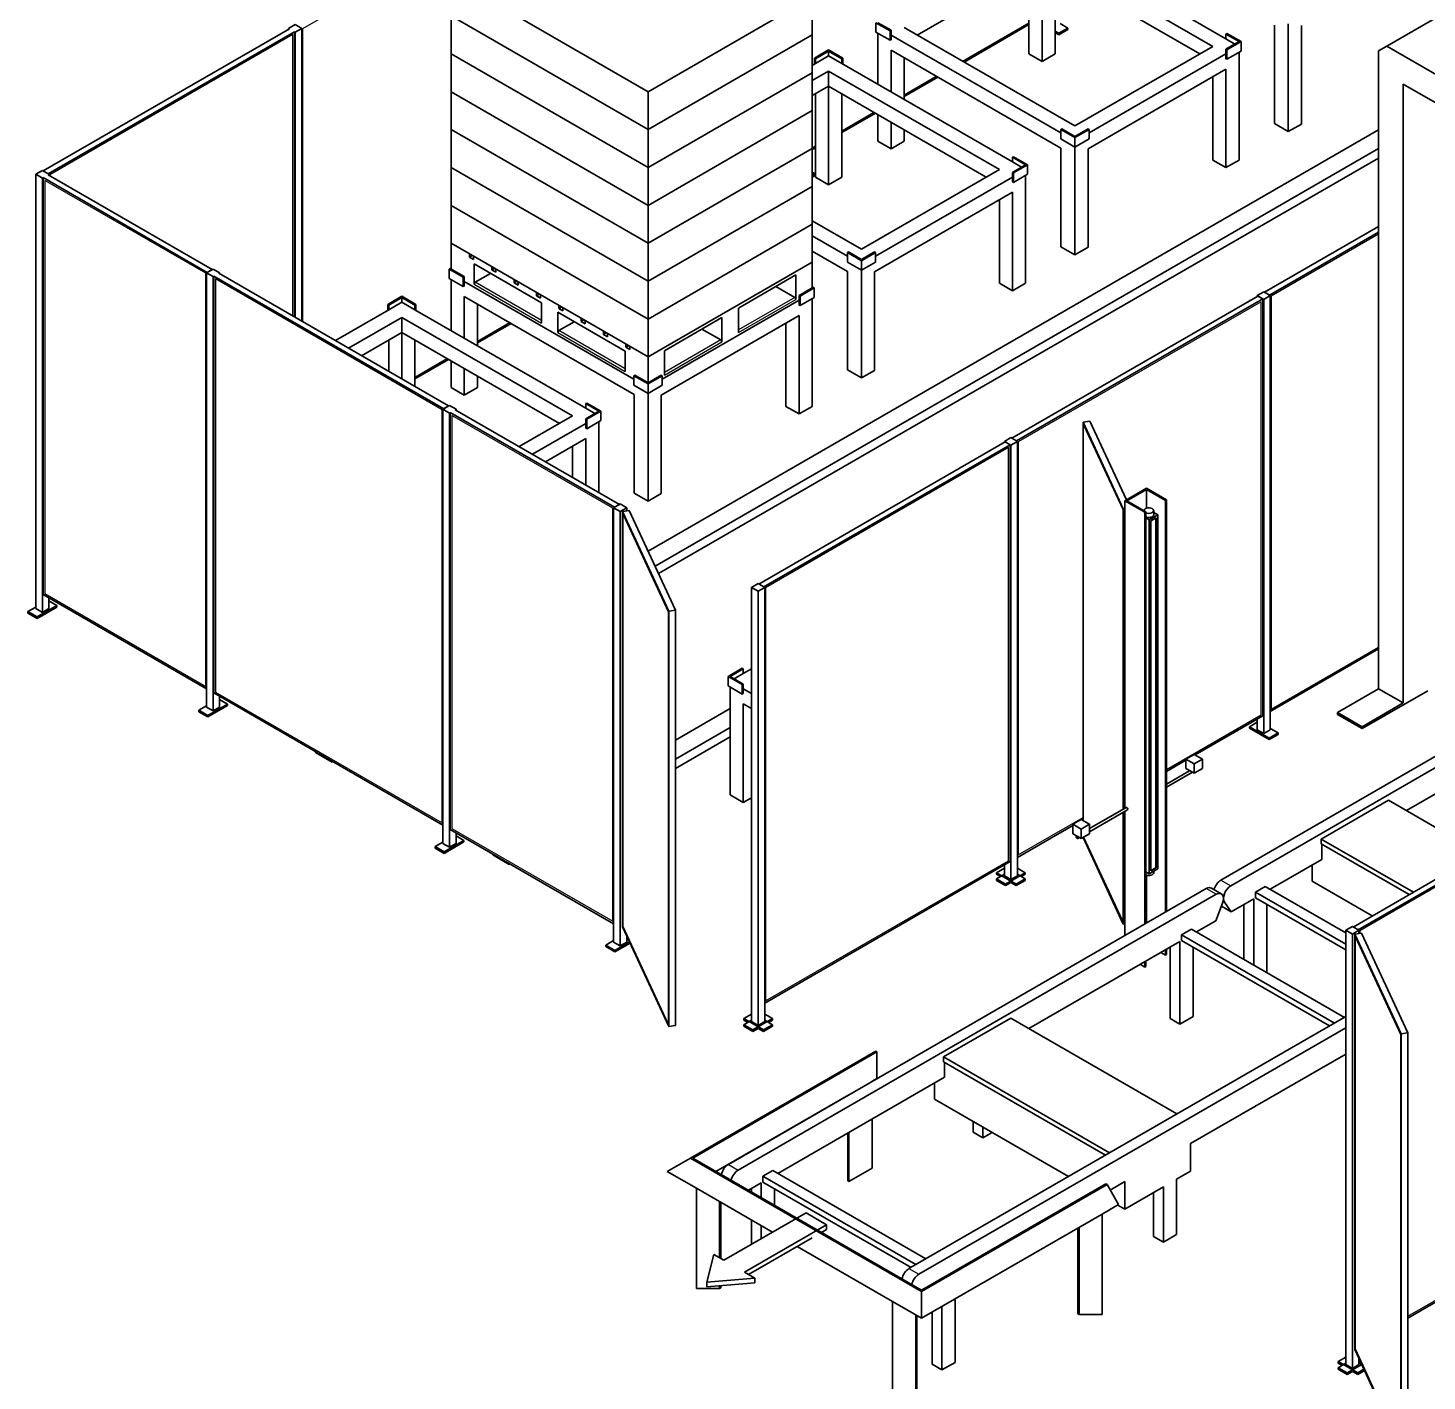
# Model space of a CAD drawing. Header units: millimetres. Extents: x 0 to 67800, y 0 to 42000.
# Drawn here: x 27862 to 33888, y 4656 to 10486 of the extents above; entities that cross this region are included whole.
import ezdxf

# ---------------------------------------------------------------- set-up
doc = ezdxf.new("R2010")
doc.units = ezdxf.units.MM
doc.header["$LTSCALE"] = 100
doc.layers.add('Visible (ISO)', color=7, linetype='Continuous', lineweight=35)
doc.layers.add('Visible Narrow (ISO)', color=7, linetype='Continuous', lineweight=25)

msp = doc.modelspace()

# ---------------------------------------------------------------- linework, layer by layer
at = {"layer": 'Visible (ISO)'}
for p, q in [((33714.74, 10407.48), (35128.95, 11223.97)), ((32286.59, 10864.02), (33021.98, 10439.44)), ((32230.02, 10831.36), (32965.41, 10406.78)), ((32230.02, 10766.04), (31692.62, 10455.77)), ((32173.45, 10374.12), (32173.45, 10733.38)), ((32230.02, 10341.46), (32230.02, 10766.04)), ((32908.85, 10374.12), (32230.02, 10766.04)), ((32286.59, 10374.12), (32286.59, 10733.38)), ((30532.97, 10211.69), (29684.44, 10701.59)), ((31240.08, 10619.94), (30532.97, 10211.69)), ((31240.08, 10456.64), (31240.08, 10619.94)), ((28984.55, 10484.43), (29012.83, 10500.76)), ((29012.83, 10500.76), (29041.12, 10484.43)), ((30532.97, 10048.39), (29684.44, 10538.29)), ((29684.44, 10374.98), (29684.44, 10538.28)), ((30532.97, 10048.38), (29684.44, 10538.28)), ((31575.24, 10473.73), (31514.43, 10508.84)), ((31514.43, 10468.02), (31514.43, 10508.84)), ((31522.92, 10508.84), (31579.48, 10476.18)), ((31636.05, 10488.43), (32371.44, 10063.85)), ((31894.15, 10339.42), (32173.45, 10500.68)), ((32341.54, 10485.86), (32302.65, 10463.41)), ((32307.95, 10505.25), (32341.54, 10485.86)), ((32341.54, 10479.33), (32341.54, 10485.86)), ((33230.65, 10074.02), (33230.65, 10498.6)), ((33290.68, 10039.36), (33290.68, 10503.94)), ((33347.25, 10072.02), (33347.25, 10496.6)), ((27927.42, 9870.02), (28988.08, 10482.39)), ((29009.3, 10470.14), (27948.64, 9857.77)), ((28988.08, 10482.39), (28984.55, 10484.43)), ((28984.55, 10480.35), (28984.55, 10484.43)), ((29012.83, 10468.1), (29009.3, 10470.14)), ((29009.3, 9241.32), (29009.3, 10470.14)), ((29041.12, 10484.43), (29012.83, 10468.1)), ((29012.83, 9239.27), (29012.83, 10468.1)), ((29041.12, 9222.94), (29041.12, 10484.43)), ((31240.08, 10456.64), (30532.97, 10048.39)), ((31240.08, 10456.63), (30532.97, 10048.38)), ((31240.07, 10456.63), (31240.08, 10456.63)), ((31240.08, 10293.33), (31240.08, 10456.63)), ((31514.43, 10468.02), (31575.24, 10432.91)), ((31522.92, 10243.48), (31522.92, 10463.12)), ((31579.48, 10476.18), (31575.24, 10473.73)), ((31575.24, 10432.91), (31575.24, 10473.73)), ((31575.24, 10432.91), (31579.48, 10435.36)), ((31579.48, 10476.18), (31579.48, 10455.77)), ((31579.48, 10455.77), (31579.48, 10435.36)), ((32310.63, 10033.64), (31579.48, 10455.77)), ((32302.65, 10463.41), (32286.59, 10472.68)), ((32286.59, 10466.14), (32302.65, 10456.87)), ((32302.65, 10456.87), (32341.54, 10479.33)), ((32302.65, 10456.87), (32302.65, 10463.41)), ((33021.98, 10459.85), (33026.23, 10462.3)), ((33078.55, 10427.19), (33021.98, 10459.85)), ((33021.98, 10439.44), (33021.98, 10459.85)), ((33021.98, 10439.44), (33060.87, 10416.99)), ((33021.98, 10394.53), (33078.55, 10427.19)), ((33026.23, 10462.3), (33087.04, 10427.19)), ((33087.04, 10427.19), (33026.23, 10392.08)), ((33087.04, 10386.37), (33087.04, 10427.19)), ((30532.97, 9885.08), (29684.44, 10374.98)), ((29684.44, 10374.97), (29684.44, 10374.97)), ((29684.44, 10211.67), (29684.44, 10374.97)), ((30532.97, 9885.07), (29684.44, 10374.97)), ((31249.97, 10356.16), (31310.78, 10391.27)), ((31310.78, 10386.37), (31254.22, 10353.71)), ((31254.22, 10333.3), (31310.78, 10365.96)), ((31310.78, 10391.27), (31371.6, 10356.16)), ((31310.78, 10365.96), (31310.78, 10386.37)), ((31367.35, 10353.71), (31310.78, 10386.37)), ((31310.78, 10365.96), (31367.35, 10333.3)), ((31579.48, 10210.82), (31579.48, 10390.45)), ((31579.48, 10390.45), (32311.41, 9967.87)), ((32173.45, 10374.12), (32230.02, 10341.46)), ((32230.02, 10341.46), (32286.59, 10374.12)), ((32965.41, 10406.78), (32371.44, 10063.85)), ((33021.98, 10374.12), (32432.26, 10033.64)), ((33026.23, 10392.08), (33021.98, 10394.53)), ((33021.98, 10374.12), (33021.98, 10394.53)), ((33021.98, 10353.71), (33021.98, 10374.12)), ((33026.23, 10351.26), (33026.23, 10392.08)), ((33026.23, 10351.26), (33087.04, 10386.37)), ((33078.55, 9916.88), (33078.55, 10381.47)), ((33679.38, 10387.06), (33714.74, 10407.48)), ((33679.38, 7638.74), (33679.38, 10387.06)), ((34718.83, 9827.76), (33714.74, 10407.48)), ((31240.08, 10325.13), (31254.22, 10333.3)), ((31254.22, 10353.71), (31249.97, 10356.16)), ((31249.97, 10330.85), (31249.97, 10356.16)), ((31254.22, 10333.3), (31254.22, 10353.71)), ((31371.6, 10356.16), (31367.35, 10353.71)), ((31367.35, 10353.71), (31367.35, 10333.3)), ((31367.35, 10333.3), (32102.74, 9908.72)), ((31371.6, 10330.85), (31371.6, 10356.16)), ((31636.05, 10178.16), (31636.05, 10357.79)), ((32428.01, 9965.87), (33021.98, 10308.8)), ((33021.98, 10353.71), (33026.23, 10351.26)), ((33021.98, 9884.22), (33021.98, 10308.8)), ((31240.08, 10293.33), (30532.97, 9885.08)), ((31240.08, 10293.32), (30532.97, 9885.07)), ((31240.07, 10293.33), (31240.08, 10293.32)), ((31240.08, 10259.81), (31310.78, 10300.64)), ((31240.08, 10130.02), (31240.08, 10293.32)), ((31310.78, 10235.32), (31310.78, 10300.64)), ((31310.78, 10300.64), (32046.18, 9876.06)), ((31636.05, 10190.41), (31781.01, 10274.1)), ((32965.41, 9916.88), (32965.41, 10276.14)), ((30532.97, 9721.77), (29684.44, 10211.67)), ((29684.44, 10211.66), (29684.44, 10211.67)), ((29684.44, 10048.36), (29684.44, 10211.66)), ((30532.97, 9721.76), (29684.44, 10211.66)), ((30532.97, 10048.39), (30532.97, 10211.69)), ((31310.78, 10235.32), (31240.08, 10194.49)), ((31254.22, 9843.4), (31254.22, 10202.66)), ((31310.78, 9810.74), (31310.78, 10235.32)), ((31989.61, 9843.4), (31310.78, 10235.32)), ((31367.35, 9843.4), (31367.35, 10202.66)), ((33785.45, 7577.5), (33785.45, 10244.18)), ((35942.12, 8999.02), (33785.45, 10244.18)), ((31240.08, 10130.02), (30532.97, 9721.77)), ((31240.08, 10130.01), (30532.97, 9721.76)), ((31240.07, 10130.02), (31240.08, 10130.01)), ((31240.08, 9966.71), (31240.08, 10130.01)), ((31367.35, 10035.28), (31512.31, 10118.97)), ((31522.92, 9998.53), (31522.92, 10112.84)), ((31579.48, 9965.87), (31579.48, 10080.18)), ((33230.65, 10074.02), (33290.68, 10039.36)), ((33290.68, 10039.36), (33347.25, 10072.02)), ((30532.97, 9558.47), (29684.44, 10048.36)), ((29684.44, 10048.36), (29684.44, 10048.36)), ((29684.44, 9885.06), (29684.44, 10048.36)), ((30532.97, 9558.46), (29684.44, 10048.36)), ((30532.97, 9885.08), (30532.97, 10048.38)), ((30533.46, 8231.43), (33679.38, 10047.73)), ((31636.05, 9998.53), (31636.05, 10047.52)), ((32310.63, 10049.16), (32314.88, 10051.61)), ((32371.44, 10014.05), (32310.63, 10049.16)), ((32310.63, 10008.33), (32310.63, 10049.16)), ((32310.63, 10008.33), (32371.44, 9973.22)), ((32314.88, 10051.61), (32371.44, 10018.95)), ((32371.44, 10018.95), (32428.01, 10051.61)), ((32432.26, 10049.16), (32371.44, 10014.05)), ((32371.44, 9973.22), (32371.44, 10014.05)), ((32371.44, 9973.22), (32432.26, 10008.33)), ((32428.01, 10051.61), (32432.26, 10049.16)), ((32432.26, 10049.16), (32432.26, 10008.33)), ((31240.08, 9966.71), (30532.97, 9558.47)), ((31240.08, 9966.71), (30532.97, 9558.46)), ((33679.38, 9966.08), (30563.35, 8167.03)), ((31240.07, 9966.71), (31240.08, 9966.71)), ((31240.08, 9961.79), (31254.22, 9969.96)), ((31240.08, 9803.41), (31240.08, 9966.71)), ((31522.92, 9998.53), (31579.48, 9965.87)), ((31579.48, 9965.87), (31636.05, 9998.53)), ((32311.41, 9543.29), (32311.41, 9967.87)), ((32371.44, 9508.64), (32371.44, 9973.22)), ((32428.01, 9541.3), (32428.01, 9965.87)), ((30532.97, 9395.16), (29684.44, 9885.06)), ((29684.44, 9885.05), (29684.44, 9885.05)), ((29684.44, 9721.75), (29684.44, 9885.05)), ((30532.97, 9395.15), (29684.44, 9885.05)), ((30532.97, 9721.77), (30532.97, 9885.07)), ((33679.38, 9925.25), (30578.29, 8134.84)), ((32102.74, 9929.13), (32106.99, 9931.58)), ((32159.31, 9896.47), (32102.74, 9929.13)), ((32102.74, 9908.72), (32102.74, 9929.13)), ((32102.74, 9908.72), (32141.63, 9886.26)), ((32102.74, 9863.81), (32159.31, 9896.47)), ((32106.99, 9931.58), (32167.8, 9896.47)), ((32167.8, 9896.47), (32106.99, 9861.36)), ((32167.8, 9855.65), (32167.8, 9896.47)), ((32965.41, 9916.88), (33021.98, 9884.22)), ((33021.98, 9884.22), (33078.55, 9916.88)), ((27895.6, 9855.73), (27923.89, 9872.06)), ((27923.89, 9839.4), (27895.6, 9855.73)), ((27895.6, 7984.32), (27895.6, 9855.73)), ((27923.89, 9872.06), (27952.17, 9855.73)), ((27927.42, 9841.44), (27923.89, 9839.4)), ((27923.89, 7967.99), (27923.89, 9839.4)), ((27927.42, 9870.02), (27948.64, 9857.77)), ((28634.53, 9433.19), (27927.42, 9841.44)), ((27927.42, 8045.15), (27927.42, 9841.44)), ((27952.17, 9855.73), (27948.64, 9853.69)), ((27948.64, 9853.69), (28655.74, 9445.44)), ((27952.17, 9851.65), (27952.17, 9855.73)), ((31240.08, 9864.38), (31252.59, 9857.16)), ((31252.59, 9857.16), (31240.08, 9849.93)), ((31240.08, 9843.4), (31252.59, 9850.63)), ((31252.59, 9850.63), (31252.59, 9857.16)), ((31254.22, 9843.4), (31310.78, 9810.74)), ((31310.78, 9810.74), (31367.35, 9843.4)), ((32046.18, 9876.06), (31452.21, 9533.13)), ((32102.74, 9843.4), (31513.02, 9502.92)), ((32106.99, 9861.36), (32102.74, 9863.81)), ((32102.74, 9843.4), (32102.74, 9863.81)), ((32102.74, 9822.99), (32102.74, 9843.4)), ((32102.74, 9822.99), (32106.99, 9820.54)), ((32106.99, 9820.54), (32106.99, 9861.36)), ((32106.99, 9820.54), (32167.8, 9855.65)), ((32159.31, 9386.16), (32159.31, 9850.75)), ((31240.08, 9803.41), (30532.97, 9395.16)), ((31240.08, 9803.4), (30532.97, 9395.15)), ((31240.07, 9803.4), (31240.08, 9803.4)), ((31240.08, 9640.1), (31240.08, 9803.4)), ((31508.77, 9435.15), (32102.74, 9778.08)), ((32102.74, 9353.5), (32102.74, 9778.08)), ((30532.97, 9231.85), (29684.44, 9721.75)), ((29684.44, 9721.74), (29684.44, 9721.74)), ((29684.44, 9558.44), (29684.44, 9721.74)), ((30532.97, 9231.84), (29684.44, 9721.74)), ((30532.97, 9558.47), (30532.97, 9721.76)), ((32046.18, 9386.16), (32046.18, 9745.42)), ((31240.08, 9655.6), (31452.21, 9533.13)), ((31240.08, 9640.1), (30532.97, 9231.85)), ((31240.08, 9640.09), (30532.97, 9231.84)), ((31240.07, 9640.1), (31240.08, 9640.09)), ((31240.08, 9476.79), (31240.08, 9640.09)), ((31391.39, 9502.92), (31240.08, 9590.28)), ((33188.3, 9347.46), (33679.38, 9630.99)), ((33679.38, 9606.49), (33209.51, 9335.21)), ((29684.44, 9558.44), (29684.44, 9447.4)), ((30532.97, 9068.54), (29684.44, 9558.44)), ((30532.97, 9395.16), (30532.97, 9558.46)), ((31240.08, 9524.96), (31392.17, 9437.15)), ((32311.41, 9543.29), (32371.44, 9508.64)), ((32371.44, 9508.64), (32428.01, 9541.3)), ((29763.63, 9498.84), (29763.63, 9512.72)), ((29763.63, 9498.84), (29775.65, 9505.78)), ((29780.61, 9489.04), (29763.63, 9498.84)), ((29780.61, 9502.92), (29780.61, 9489.04)), ((29783.43, 9382.08), (29783.43, 9469.44)), ((29783.43, 9469.44), (30073.35, 9302.06)), ((31240.08, 9476.79), (30532.97, 9068.54)), ((31240.07, 9476.79), (31240.07, 9365.75)), ((31391.39, 9518.43), (31395.64, 9520.88)), ((31452.21, 9483.32), (31391.39, 9518.43)), ((31391.39, 9477.61), (31391.39, 9518.43)), ((31391.39, 9477.61), (31452.21, 9442.5)), ((31395.64, 9520.88), (31452.21, 9488.22)), ((31452.21, 9488.22), (31508.77, 9520.88)), ((31513.02, 9518.43), (31452.21, 9483.32)), ((31452.21, 9442.5), (31452.21, 9483.32)), ((31452.21, 9442.5), (31513.02, 9477.61)), ((31508.77, 9520.88), (31513.02, 9518.43)), ((31513.02, 9518.43), (31513.02, 9477.61)), ((28630.99, 9431.15), (28659.28, 9447.48)), ((28659.28, 9414.82), (28630.99, 9431.15)), ((28630.99, 7559.74), (28630.99, 9431.15)), ((28634.53, 9433.19), (28655.74, 9445.44)), ((28659.28, 9447.48), (28687.56, 9431.15)), ((28662.81, 9416.86), (28659.28, 9414.82)), ((28659.28, 7543.41), (28659.28, 9414.82)), ((29652.76, 8845.31), (28662.81, 9416.86)), ((28662.81, 7620.57), (28662.81, 9416.86)), ((28687.56, 9431.15), (28684.03, 9429.11)), ((28684.03, 9429.11), (29673.98, 8857.56)), ((28687.56, 9427.07), (28687.56, 9431.15)), ((29675.95, 9447.4), (29684.44, 9452.3)), ((29736.76, 9412.29), (29675.95, 9447.4)), ((29675.95, 9406.57), (29675.95, 9447.4)), ((29675.95, 9406.57), (29736.76, 9371.46)), ((29684.44, 9447.4), (29741.01, 9414.74)), ((29684.44, 9182.04), (29684.44, 9401.67)), ((29741.01, 9414.74), (29736.76, 9412.29)), ((29736.76, 9371.46), (29736.76, 9412.29)), ((29741.01, 9414.74), (29741.01, 9394.33)), ((29788.38, 9390.65), (29854.14, 9428.62)), ((29859.8, 9443.32), (29859.8, 9457.2)), ((29859.8, 9443.32), (29871.82, 9450.26)), ((29876.77, 9433.52), (29859.8, 9443.32)), ((29876.77, 9447.4), (29876.77, 9433.52)), ((29955.97, 9387.79), (29955.97, 9401.67)), ((30921.88, 9279.2), (31169.36, 9422.09)), ((31169.36, 9422.09), (31169.36, 9316.76)), ((31392.17, 9012.57), (31392.17, 9437.15)), ((31452.21, 8977.91), (31452.21, 9442.5)), ((31508.77, 9010.57), (31508.77, 9435.15)), ((29736.76, 9371.46), (29741.01, 9373.91)), ((29741.01, 9394.33), (29741.01, 9373.91)), ((30472.16, 8972.2), (29741.01, 9394.33)), ((30472.16, 8972.2), (29741.01, 9394.33)), ((29955.97, 9387.79), (29967.99, 9394.73)), ((29972.94, 9378), (29955.97, 9387.79)), ((29972.94, 9391.88), (29972.94, 9378)), ((30052.13, 9332.27), (30052.13, 9346.15)), ((30532.97, 9231.85), (30532.97, 9395.15)), ((31083.1, 9372.28), (31164.41, 9325.33)), ((31183.51, 9333.09), (31240.07, 9365.75)), ((31248.56, 9365.75), (31187.75, 9330.64)), ((31240.07, 9370.65), (31248.56, 9365.75)), ((31248.56, 9324.92), (31248.56, 9365.75)), ((32046.18, 9386.16), (32102.74, 9353.5)), ((32102.74, 9353.5), (32159.31, 9386.16)), ((33156.48, 9333.17), (33184.76, 9349.5)), ((33184.76, 9349.5), (33213.05, 9333.17)), ((33188.3, 9347.46), (33209.51, 9335.21)), ((29411.5, 9294.71), (29472.31, 9329.82)), ((29415.74, 9292.26), (29411.5, 9294.71)), ((29411.5, 9269.4), (29411.5, 9294.71)), ((29472.31, 9324.92), (29415.74, 9292.26)), ((29415.74, 9271.85), (29472.31, 9304.51)), ((29415.74, 9271.85), (29415.74, 9292.26)), ((29472.31, 9329.82), (29533.12, 9294.71)), ((29472.31, 9304.51), (29472.31, 9324.92)), ((29528.88, 9292.26), (29472.31, 9324.92)), ((29472.31, 9304.51), (29528.88, 9271.85)), ((29533.12, 9294.71), (29528.88, 9292.26)), ((29528.88, 9292.26), (29528.88, 9271.85)), ((29533.12, 9269.4), (29533.12, 9294.71)), ((29741.01, 9149.38), (29741.01, 9329.01)), ((29741.01, 9329.01), (30472.94, 8906.43)), ((29797.58, 9116.72), (29797.58, 9296.35)), ((30052.13, 9332.27), (30064.15, 9339.21)), ((30069.1, 9322.47), (30052.13, 9332.27)), ((30069.1, 9336.35), (30069.1, 9322.47)), ((30073.35, 9302.06), (30073.35, 9214.7)), ((30148.3, 9276.75), (30148.3, 9290.63)), ((30148.3, 9276.75), (30160.32, 9283.69)), ((30165.27, 9280.83), (30165.27, 9266.95)), ((31183.51, 9312.68), (30593.78, 8972.2)), ((31183.51, 9312.68), (30593.78, 8972.2)), ((31187.75, 9330.64), (31183.51, 9333.09)), ((31183.51, 9312.68), (31183.51, 9333.09)), ((31183.51, 9292.26), (31183.51, 9312.68)), ((31183.51, 9292.26), (31187.75, 9289.81)), ((31187.75, 9289.81), (31187.75, 9330.64)), ((31187.75, 9289.81), (31248.56, 9324.92)), ((31240.07, 8855.44), (31240.07, 9320.02)), ((32099.35, 8718.76), (33160.01, 9331.13)), ((33181.23, 9318.88), (32120.57, 8706.51)), ((33156.48, 9329.09), (33156.48, 9333.17)), ((33184.76, 9316.84), (33156.48, 9333.17)), ((33181.23, 9318.88), (33160.01, 9331.13)), ((33181.23, 7522.59), (33181.23, 9318.88)), ((33213.05, 9333.17), (33184.76, 9316.84)), ((33184.76, 7445.43), (33184.76, 9316.84)), ((33213.05, 7461.76), (33213.05, 9333.17)), ((29186.07, 9139.25), (29415.74, 9271.85)), ((29242.64, 9106.59), (29472.31, 9239.19)), ((29472.31, 9173.87), (29472.31, 9239.19)), ((29472.31, 9239.19), (30207.7, 8814.61)), ((29528.88, 9271.85), (30264.27, 8847.27)), ((30144.06, 9173.87), (30144.06, 9261.24)), ((30144.06, 9261.24), (30433.97, 9093.85)), ((30165.27, 9266.95), (30148.3, 9276.75)), ((30149.01, 9182.44), (30214.77, 9220.41)), ((30244.47, 9221.23), (30244.47, 9235.11)), ((30244.47, 9221.23), (30256.49, 9228.17)), ((30261.44, 9211.43), (30244.47, 9221.23)), ((30261.44, 9225.31), (30261.44, 9211.43)), ((30532.97, 9068.54), (30532.97, 9231.84)), ((30589.54, 8904.43), (31183.51, 9247.36)), ((30603.68, 9095.49), (30851.17, 9238.37)), ((30851.17, 9238.37), (30851.17, 9133.05)), ((30921.88, 9173.87), (30921.88, 9279.2)), ((31183.51, 8822.78), (31183.51, 9247.36)), ((29472.31, 9173.87), (29299.21, 9073.93)), ((29472.31, 8974), (29472.31, 9173.87)), ((30151.13, 8781.95), (29472.31, 9173.87)), ((29797.58, 9128.96), (29942.53, 9212.66)), ((30340.63, 9165.71), (30340.63, 9179.59)), ((30340.63, 9165.71), (30352.65, 9172.65)), ((30357.6, 9155.91), (30340.63, 9165.71)), ((30357.6, 9169.79), (30357.6, 9155.91)), ((30764.9, 9188.57), (30846.22, 9141.62)), ((31126.94, 8855.44), (31126.94, 9214.7)), ((29415.74, 9006.66), (29415.74, 9141.21)), ((29528.88, 8941.34), (29528.88, 9141.21)), ((30436.8, 9110.18), (30436.8, 9124.06)), ((30436.8, 9110.18), (30448.82, 9117.12)), ((30453.77, 9100.39), (30436.8, 9110.18)), ((30453.77, 9114.27), (30453.77, 9100.39)), ((29528.88, 8973.83), (29673.83, 9057.52)), ((29684.44, 8937.09), (29684.44, 9051.4)), ((30433.97, 9093.85), (30433.97, 9006.49)), ((30532.97, 8957.5), (30532.97, 9068.54)), ((30603.68, 8990.16), (30603.68, 9095.49)), ((29741.01, 8904.43), (29741.01, 9018.74)), ((29797.58, 8937.09), (29797.58, 8986.08)), ((30472.16, 8987.71), (30476.4, 8990.16)), ((30532.97, 8952.6), (30472.16, 8987.71)), ((30472.16, 8946.89), (30472.16, 8987.71)), ((30476.4, 8990.16), (30532.97, 8957.5)), ((30532.97, 8957.5), (30589.54, 8990.16)), ((30593.78, 8987.71), (30532.97, 8952.6)), ((30589.54, 8990.16), (30593.78, 8987.71)), ((30593.78, 8987.71), (30593.78, 8946.89)), ((31392.17, 9012.57), (31452.21, 8977.91)), ((31452.21, 8977.91), (31508.77, 9010.57)), ((29684.44, 8937.09), (29741.01, 8904.43)), ((29741.01, 8904.43), (29797.58, 8937.09)), ((30472.16, 8946.89), (30532.97, 8911.78)), ((30532.97, 8911.78), (30532.97, 8952.6)), ((30532.97, 8911.78), (30593.78, 8946.89)), ((29649.23, 8843.27), (29677.51, 8859.6)), ((29677.51, 8859.6), (29705.8, 8843.27)), ((30264.27, 8867.69), (30268.51, 8870.13)), ((30320.83, 8835.03), (30264.27, 8867.69)), ((30264.27, 8847.27), (30264.27, 8867.69)), ((30268.51, 8870.13), (30329.32, 8835.03)), ((30472.94, 8481.85), (30472.94, 8906.43)), ((30532.97, 8447.19), (30532.97, 8911.78)), ((30589.54, 8479.85), (30589.54, 8904.43)), ((29677.51, 8826.94), (29649.23, 8843.27)), ((29649.23, 6971.86), (29649.23, 8843.27)), ((29652.76, 8845.31), (29673.98, 8857.56)), ((29681.05, 8828.98), (29677.51, 8826.94)), ((29677.51, 6955.53), (29677.51, 8826.94)), ((30388.15, 8420.74), (29681.05, 8828.98)), ((29681.05, 7032.69), (29681.05, 8828.98)), ((29705.8, 8843.27), (29702.26, 8841.23)), ((29702.26, 8841.23), (30409.37, 8432.98)), ((29705.8, 8839.19), (29705.8, 8843.27)), ((30207.7, 8814.61), (29978.03, 8682.02)), ((30264.27, 8847.27), (30303.16, 8824.82)), ((30264.27, 8802.37), (30320.83, 8835.03)), ((30268.51, 8799.92), (30264.27, 8802.37)), ((30264.27, 8781.95), (30264.27, 8802.37)), ((30329.32, 8835.03), (30268.51, 8799.92)), ((30268.51, 8759.09), (30268.51, 8799.92)), ((30329.32, 8794.2), (30329.32, 8835.03)), ((31126.94, 8855.44), (31183.51, 8822.78)), ((31183.51, 8822.78), (31240.07, 8855.44)), ((30264.27, 8781.95), (30034.6, 8649.36)), ((30264.27, 8761.54), (30264.27, 8781.95)), ((30264.27, 8761.54), (30268.51, 8759.09)), ((30268.51, 8759.09), (30329.32, 8794.2)), ((30320.83, 8484.1), (30320.83, 8789.3)), ((32435.41, 8792.54), (32406.43, 8788.06)), ((32406.43, 8788.06), (32579.84, 8414.41)), ((32406.43, 7070.63), (32406.43, 8788.06)), ((32593.13, 8452.7), (32435.41, 8792.54)), ((30091.17, 8616.7), (30264.27, 8716.63)), ((30207.7, 8549.42), (30207.7, 8683.97)), ((30264.27, 8516.76), (30264.27, 8716.63)), ((31010.41, 8090.06), (32071.07, 8702.43)), ((32092.28, 8690.18), (31031.62, 8077.81)), ((32067.53, 8704.47), (32095.82, 8720.8)), ((32067.53, 8704.47), (32095.82, 8720.8)), ((32095.82, 8688.14), (32067.53, 8704.47)), ((32067.53, 8700.39), (32067.53, 8704.47)), ((32095.82, 8688.14), (32067.53, 8704.47)), ((32067.53, 8700.39), (32067.53, 8704.47)), ((32092.28, 8690.18), (32071.07, 8702.43)), ((32092.28, 6893.89), (32092.28, 8690.18)), ((32095.82, 8720.8), (32099.35, 8718.76)), ((32095.82, 8720.8), (32124.1, 8704.47)), ((32124.1, 8704.47), (32095.82, 8688.14)), ((32124.1, 8704.47), (32095.82, 8688.14)), ((32095.82, 6816.73), (32095.82, 8688.14)), ((32095.82, 6816.73), (32095.82, 8688.14)), ((32120.57, 8706.51), (32124.1, 8704.47)), ((32124.1, 6833.06), (32124.1, 8704.47)), ((32124.1, 6833.06), (32124.1, 8704.47)), ((32586.55, 8448.91), (32679.89, 8502.79)), ((32679.89, 8497.9), (32595.03, 8448.91)), ((32679.89, 8502.79), (32766.15, 8452.99)), ((32761.91, 8450.54), (32679.89, 8497.9)), ((32679.89, 8416.98), (32679.89, 8497.9)), ((30472.94, 8481.85), (30532.97, 8447.19)), ((30532.97, 8447.19), (30589.54, 8479.85)), ((32586.55, 7124.62), (32586.55, 8448.91)), ((32672.82, 8399.1), (32586.55, 8448.91)), ((32595.03, 8448.91), (32677.06, 8401.55)), ((32766.15, 8452.99), (32761.91, 8450.54)), ((32761.91, 6676.29), (32761.91, 8450.54)), ((32766.15, 6678.74), (32766.15, 8452.99)), ((30384.62, 8418.7), (30412.9, 8435.03)), ((30412.9, 8402.37), (30384.62, 8418.7)), ((30384.62, 6547.29), (30384.62, 8418.7)), ((30388.15, 8420.74), (30409.37, 8432.98)), ((30412.9, 8435.03), (30441.19, 8418.7)), ((30441.19, 8418.7), (30412.9, 8402.37)), ((30412.9, 6530.96), (30412.9, 8402.37)), ((30452.14, 8406.65), (30423.16, 8402.17)), ((30423.16, 6612.4), (30423.16, 8402.17)), ((30423.16, 8402.17), (30622.45, 7972.75)), ((30441.19, 8404.95), (30441.19, 8418.7)), ((30651.43, 7977.24), (30452.14, 8406.65)), ((32579.84, 8414.41), (32586.55, 8415.45)), ((32579.84, 7120.74), (32579.84, 8414.41)), ((32677.06, 8401.55), (32672.82, 8399.1)), ((32672.82, 6624.85), (32672.82, 8399.1)), ((32677.06, 6627.3), (32677.06, 8401.55)), ((32727.97, 8387.83), (32691.2, 8366.6)), ((32710.79, 8406.28), (32710.79, 8388.65)), ((32710.79, 8397.75), (32727.97, 8387.83)), ((32727.97, 8387.83), (32727.97, 6862.78)), ((32691.2, 8366.6), (32677.06, 8374.77)), ((32691.2, 8366.6), (32691.2, 6841.55)), ((32698.27, 8362.52), (32720.9, 8375.58)), ((32698.27, 6853.8), (32698.27, 8362.52)), ((32719.48, 8374.77), (32719.48, 6867.68)), ((32720.9, 8375.58), (32720.9, 6866.86)), ((30978.59, 8075.77), (31006.87, 8092.1)), ((30978.59, 8075.77), (31006.87, 8092.1)), ((31006.87, 8059.44), (30978.59, 8075.77)), ((30978.59, 6204.36), (30978.59, 8075.77)), ((30978.59, 6204.36), (30978.59, 8075.77)), ((31006.87, 8059.44), (30978.59, 8075.77)), ((31006.87, 8092.1), (31010.41, 8090.06)), ((31006.87, 8092.1), (31035.16, 8075.77)), ((31035.16, 8075.77), (31006.87, 8059.44)), ((31035.16, 8075.77), (31006.87, 8059.44)), ((31031.62, 8077.81), (31035.16, 8075.77)), ((31035.16, 6204.36), (31035.16, 8075.77)), ((31035.16, 6204.36), (31035.16, 8075.77)), ((27927.42, 8045.15), (28630.99, 7638.94)), ((27952.17, 7984.32), (27952.17, 8030.86)), ((27952.17, 8016.98), (27985.76, 7997.59)), ((31006.87, 6188.03), (31006.87, 8059.44)), ((31006.87, 6188.03), (31006.87, 8059.44)), ((27862.01, 7971.05), (27895.6, 7990.44)), ((27900.91, 7948.6), (27862.01, 7971.05)), ((27862.01, 7964.52), (27862.01, 7971.05)), ((27862.01, 7964.52), (27900.91, 7942.07)), ((27895.6, 7984.32), (27923.89, 7967.99)), ((27985.76, 7997.59), (27900.91, 7948.6)), ((27900.91, 7942.07), (27985.76, 7991.06)), ((27923.89, 7967.99), (27952.17, 7984.32)), ((27985.76, 7991.06), (27985.76, 7997.59)), ((30622.45, 7972.75), (30651.43, 7977.24)), ((30622.45, 6182.99), (30622.45, 7972.75)), ((30651.43, 6187.48), (30651.43, 7977.24)), ((27900.91, 7942.07), (27900.91, 7948.6)), ((33213.05, 7540.96), (33679.38, 7810.2)), ((30878.04, 7691.93), (30938.85, 7727.04)), ((30943.09, 7724.59), (30886.52, 7691.93)), ((30938.85, 7727.04), (30943.09, 7724.59)), ((30943.09, 7704.18), (30978.59, 7724.67)), ((30943.09, 7704.18), (30943.09, 7724.59)), ((30938.85, 7656.82), (30878.04, 7691.93)), ((30878.04, 7651.11), (30878.04, 7691.93)), ((30886.52, 7691.93), (30943.09, 7659.27)), ((30904.2, 7681.72), (30943.09, 7704.18)), ((30943.09, 7659.27), (30938.85, 7656.82)), ((30938.85, 7616), (30938.85, 7656.82)), ((30943.09, 7659.27), (30943.09, 7638.86)), ((28662.81, 7620.57), (29649.23, 7051.06)), ((28687.56, 7559.74), (28687.56, 7606.28)), ((30878.04, 7651.11), (30938.85, 7616)), ((30886.52, 7181.62), (30886.52, 7646.21)), ((30938.85, 7616), (30943.09, 7618.45)), ((30943.09, 7638.86), (30943.09, 7618.45)), ((30978.59, 7618.36), (30943.09, 7638.86)), ((33679.38, 7638.74), (33502.61, 7536.67)), ((33891.51, 7630.57), (33608.67, 7467.27)), ((33679.38, 7638.74), (33785.45, 7577.5)), ((28597.41, 7546.47), (28630.99, 7565.86)), ((28636.3, 7524.02), (28597.41, 7546.47)), ((28597.41, 7539.94), (28597.41, 7546.47)), ((28597.41, 7539.94), (28636.3, 7517.49)), ((28630.99, 7559.74), (28659.28, 7543.41)), ((28721.15, 7573.01), (28636.3, 7524.02)), ((28636.3, 7517.49), (28721.15, 7566.48)), ((28659.28, 7543.41), (28687.56, 7559.74)), ((28687.56, 7592.4), (28721.15, 7573.01)), ((28721.15, 7566.48), (28721.15, 7573.01)), ((30651.43, 7417.72), (30886.52, 7553.45)), ((30943.09, 7148.96), (30943.09, 7573.54)), ((30943.09, 7573.54), (30978.59, 7553.04)), ((33502.61, 7528.51), (33502.61, 7536.67)), ((33502.61, 7536.67), (33608.67, 7475.44)), ((33785.45, 7577.5), (33608.67, 7475.44)), ((28636.3, 7517.49), (28636.3, 7524.02)), ((32888.91, 7353.82), (33181.23, 7522.59)), ((33122.89, 7475.03), (33156.48, 7494.42)), ((33207.74, 7426.04), (33122.89, 7475.03)), ((33122.89, 7468.5), (33122.89, 7475.03)), ((33156.48, 7461.76), (33156.48, 7508.3)), ((33608.67, 7467.27), (33502.61, 7528.51)), ((33608.67, 7475.44), (33608.67, 7467.27)), ((30886.52, 7471.8), (30651.43, 7336.07)), ((30886.52, 7430.98), (30651.43, 7295.25)), ((33122.89, 7468.5), (33207.74, 7419.51)), ((33156.48, 7461.76), (33184.76, 7445.43)), ((33184.76, 7445.43), (33213.05, 7461.76)), ((33246.63, 7448.49), (33207.74, 7426.04)), ((33207.74, 7419.51), (33246.63, 7441.96)), ((33207.74, 7419.51), (33207.74, 7426.04)), ((33213.05, 7467.88), (33246.63, 7448.49)), ((33246.63, 7441.96), (33246.63, 7448.49)), ((29100.94, 7363.54), (29100.94, 7367.62)), ((29171.65, 7322.71), (29100.94, 7363.54)), ((32884.95, 7356.11), (32849.59, 7335.69)), ((32884.95, 7356.11), (32920.3, 7335.69)), ((33985.21, 7382.56), (33000.21, 6813.87)), ((29171.65, 7322.71), (29171.65, 7326.79)), ((29175.18, 7324.75), (29171.65, 7322.71)), ((32766.15, 7282.95), (32849.59, 7331.12)), ((32849.59, 7335.69), (32849.59, 7294.87)), ((32884.95, 7315.28), (32849.59, 7335.69)), ((32849.59, 7294.87), (32867.27, 7284.66)), ((32920.3, 7335.69), (32884.95, 7315.28)), ((32884.95, 7274.46), (32884.95, 7315.28)), ((32920.3, 7294.87), (32884.95, 7274.46)), ((32920.3, 7335.69), (32920.3, 7294.87)), ((33042.63, 6789.38), (33985.21, 7333.57)), ((32865.51, 7285.68), (32766.15, 7228.31)), ((32877.51, 7278.75), (32766.15, 7214.46)), ((32867.27, 7284.66), (32884.95, 7274.46)), ((30886.52, 7181.62), (30943.09, 7148.96)), ((33570.13, 6612.2), (34630.79, 7224.57)), ((34652.01, 7212.32), (33591.35, 6599.95)), ((33955.15, 7203.54), (33799.59, 7113.73)), ((30943.09, 7148.96), (30978.59, 7169.46)), ((32592.03, 7127.78), (32433.81, 7036.44)), ((32598.03, 7117.39), (32433.81, 7022.58)), ((32586.55, 6575.05), (32586.55, 7110.76)), ((33431.89, 6991.26), (33721.81, 7158.64)), ((33985.21, 7006.56), (33721.81, 7158.64)), ((32363.1, 7054.82), (32398.46, 7075.23)), ((32363.1, 7013.99), (32363.1, 7054.82)), ((32363.1, 7054.82), (32398.46, 7034.41)), ((32433.81, 7054.82), (32398.46, 7075.23)), ((32398.46, 7034.41), (32433.81, 7054.82)), ((32402.42, 7072.95), (32406.43, 7075.26)), ((32433.81, 7013.99), (32433.81, 7054.82)), ((32579.84, 6624.65), (32579.84, 7106.89)), ((29681.05, 7032.69), (30384.62, 6626.49)), ((29705.8, 6971.86), (29705.8, 7018.4)), ((29705.8, 7004.52), (29739.38, 6985.13)), ((32124.1, 6912.26), (32363.1, 7050.25)), ((32380.78, 7003.79), (32363.1, 7013.99)), ((32379.02, 7004.8), (32377.78, 7004.09)), ((32398.46, 6993.58), (32380.78, 7003.79)), ((32391.02, 6997.87), (32383.78, 6993.69)), ((32398.46, 7034.41), (32398.46, 6993.58)), ((32398.46, 6993.58), (32433.81, 7013.99)), ((32406.47, 6998.21), (32579.84, 6624.65)), ((33431.89, 6991.26), (33829.29, 6761.82)), ((33431.89, 6970.84), (33431.89, 6991.26)), ((29615.64, 6958.6), (29649.23, 6977.99)), ((29654.53, 6936.14), (29615.64, 6958.6)), ((29615.64, 6952.06), (29615.64, 6958.6)), ((29615.64, 6952.06), (29654.53, 6929.61)), ((29649.23, 6971.86), (29677.51, 6955.53)), ((29739.38, 6985.13), (29654.53, 6936.14)), ((29654.53, 6929.61), (29739.38, 6978.6)), ((29654.53, 6929.61), (29654.53, 6936.14)), ((29677.51, 6955.53), (29705.8, 6971.86)), ((29739.38, 6978.6), (29739.38, 6985.13)), ((33811.61, 6751.61), (33431.89, 6970.84)), ((33435.43, 6903.48), (33435.43, 6968.8)), ((29864.61, 6922.63), (29864.61, 6926.71)), ((29935.32, 6881.8), (29864.61, 6922.63)), ((29935.32, 6881.8), (29935.32, 6885.89)), ((29938.86, 6883.84), (29935.32, 6881.8)), ((31035.16, 6283.56), (32092.28, 6893.89)), ((32067.53, 6833.06), (32067.53, 6879.6)), ((32067.53, 6833.06), (32067.53, 6879.6)), ((33435.43, 6903.48), (33212.69, 6774.88)), ((33393, 6878.99), (33393, 6809.58)), ((32033.94, 6846.33), (32067.53, 6865.72)), ((32118.8, 6797.34), (32033.94, 6846.33)), ((32033.94, 6839.79), (32033.94, 6846.33)), ((32033.94, 6839.79), (32051.27, 6829.79)), ((32033.94, 6819.79), (32067.53, 6839.18)), ((32072.84, 6797.34), (32033.94, 6819.79)), ((32033.94, 6813.26), (32033.94, 6819.79)), ((32033.94, 6813.26), (32072.84, 6790.81)), ((32067.53, 6833.06), (32095.82, 6816.73)), ((32067.53, 6833.06), (32095.82, 6816.73)), ((32157.69, 6846.33), (32072.84, 6797.34)), ((32095.82, 6816.73), (32124.1, 6833.06)), ((32095.82, 6816.73), (32124.1, 6833.06)), ((32157.69, 6819.79), (32118.8, 6797.34)), ((32118.8, 6790.81), (32157.69, 6813.26)), ((32124.1, 6865.72), (32157.69, 6846.33)), ((32124.1, 6839.18), (32157.69, 6819.79)), ((32140.36, 6829.79), (32157.69, 6839.79)), ((32157.69, 6839.79), (32157.69, 6846.33)), ((32157.69, 6813.26), (32157.69, 6819.79)), ((32677.06, 6849.72), (32691.2, 6841.55)), ((32679.89, 6628.93), (32679.89, 6835.27)), ((32691.2, 6841.55), (32727.97, 6862.78)), ((32719.48, 6867.68), (32698.27, 6855.43)), ((32720.9, 6866.86), (32698.27, 6853.8)), ((32710.79, 6845.96), (32710.79, 6852.86)), ((32720.9, 6866.86), (32719.48, 6867.68)), ((33652.51, 6659.76), (33393, 6809.58)), ((32937.27, 6777.54), (30878.89, 5589.13)), ((30921.31, 5564.63), (32979.7, 6753.04)), ((32072.84, 6790.81), (32095.82, 6804.07)), ((32072.84, 6790.81), (32072.84, 6797.34)), ((32095.82, 6804.07), (32118.8, 6790.81)), ((32118.8, 6790.81), (32118.8, 6797.34)), ((33001.95, 6755.25), (32959.52, 6779.74)), ((33149.05, 6762.64), (33191.48, 6787.13)), ((33149.05, 6738.14), (33149.05, 6762.64)), ((33149.05, 6762.64), (33538.31, 6537.9)), ((33538.31, 6586.89), (33191.48, 6787.13)), ((33006.95, 6714.27), (32977.86, 6639.3)), ((33044.47, 6677.76), (33002.24, 6702.14)), ((33044.47, 6677.76), (33015.38, 6719.14)), ((33141.98, 6734.06), (33044.47, 6677.76)), ((33099.55, 6472.78), (33099.55, 6709.56)), ((33141.98, 6734.06), (33141.98, 6448.28)), ((33538.31, 6513.4), (33149.05, 6738.14)), ((33198.55, 6415.62), (33198.55, 6709.56)), ((32977.86, 6639.3), (32894.49, 6591.17)), ((30423.16, 6612.4), (30622.45, 6182.99)), ((30441.19, 6547.29), (30441.19, 6573.57)), ((32579.84, 6624.65), (32586.55, 6625.69)), ((32830.85, 6578.92), (32873.28, 6603.42)), ((32830.85, 6554.43), (32830.85, 6578.92)), ((32830.85, 6578.92), (33489.88, 6198.44)), ((33532.3, 6222.93), (32873.28, 6603.42)), ((33538.31, 6597.91), (33566.6, 6614.24)), ((33538.31, 6597.91), (33566.6, 6614.24)), ((33566.6, 6581.58), (33538.31, 6597.91)), ((33538.31, 4726.5), (33538.31, 6597.91)), ((33566.6, 6581.58), (33538.31, 6597.91)), ((33538.31, 4726.5), (33538.31, 6597.91)), ((33566.6, 6614.24), (33570.13, 6612.2)), ((33566.6, 6614.24), (33594.88, 6597.91)), ((33594.88, 6597.91), (33566.6, 6581.58)), ((33594.88, 6597.91), (33566.6, 6581.58)), ((33566.6, 4710.17), (33566.6, 6581.58)), ((33566.6, 4710.17), (33566.6, 6581.58)), ((33605.84, 6585.86), (33576.86, 6581.38)), ((33576.86, 4791.62), (33576.86, 6581.38)), ((33576.86, 6581.38), (33776.15, 6151.97)), ((33591.35, 6599.95), (33594.88, 6597.91)), ((33594.88, 6584.17), (33594.88, 6597.91)), ((33594.88, 6584.17), (33594.88, 6597.91)), ((33805.13, 6156.45), (33605.84, 6585.86)), ((30351.03, 6534.02), (30384.62, 6553.41)), ((30351.03, 6527.48), (30351.03, 6534.02)), ((30389.92, 6511.56), (30351.03, 6534.02)), ((30351.03, 6527.48), (30389.92, 6505.03)), ((30384.62, 6547.29), (30412.9, 6530.96)), ((30453.05, 6548.01), (30389.92, 6511.56)), ((30389.92, 6505.03), (30455.44, 6542.86)), ((30389.92, 6505.03), (30389.92, 6511.56)), ((30412.9, 6530.96), (30441.19, 6547.29)), ((32823.78, 6550.35), (32173.24, 6174.76)), ((32761.91, 6490.95), (32761.91, 6514.63)), ((32766.15, 6493.4), (32766.15, 6517.07)), ((32781.36, 6218.03), (32781.36, 6525.85)), ((32823.78, 6550.35), (32823.78, 6193.54)), ((33468.66, 6186.19), (32830.85, 6554.43)), ((32880.35, 6226.2), (32880.35, 6525.85)), ((32652.31, 6451.35), (32672.82, 6439.51)), ((32672.82, 6439.51), (32672.82, 6463.19)), ((32677.06, 6441.96), (32677.06, 6465.64)), ((32741.41, 6502.79), (32761.91, 6490.95)), ((32761.91, 6490.95), (32766.15, 6493.4)), ((32672.82, 6439.51), (32677.06, 6441.96)), ((30945, 6217.62), (30978.59, 6237.02)), ((31029.85, 6168.63), (30945, 6217.62)), ((30945, 6211.09), (30945, 6217.62)), ((30945, 6211.09), (30962.32, 6201.09)), ((30945, 6191.09), (30978.59, 6210.48)), ((31068.74, 6217.62), (30983.89, 6168.63)), ((31035.16, 6237.02), (31068.74, 6217.62)), ((31035.16, 6210.48), (31068.74, 6191.09)), ((31051.42, 6201.09), (31068.74, 6211.09)), ((31068.74, 6211.09), (31068.74, 6217.62)), ((33538.31, 6226.4), (31656.7, 5140.05)), ((31805.55, 6052.28), (32095.46, 6219.67)), ((32811.06, 5806.52), (32095.46, 6219.67)), ((32823.78, 6193.54), (32781.36, 6218.03)), ((32880.35, 6226.2), (32823.78, 6193.54)), ((30622.45, 6182.99), (30651.43, 6187.48)), ((30983.89, 6168.63), (30945, 6191.09)), ((30945, 6184.56), (30945, 6191.09)), ((30945, 6184.56), (30983.89, 6162.1)), ((30978.59, 6204.36), (31006.87, 6188.03)), ((30978.59, 6204.36), (31006.87, 6188.03)), ((30983.89, 6162.1), (31006.87, 6175.37)), ((30983.89, 6162.1), (30983.89, 6168.63)), ((31006.87, 6188.03), (31035.16, 6204.36)), ((31006.87, 6188.03), (31035.16, 6204.36)), ((31006.87, 6175.37), (31029.85, 6162.1)), ((31068.74, 6191.09), (31029.85, 6168.63)), ((31029.85, 6162.1), (31068.74, 6184.56)), ((31029.85, 6162.1), (31029.85, 6168.63)), ((31068.74, 6184.56), (31068.74, 6191.09)), ((31699.13, 5115.56), (33538.31, 6177.41)), ((33776.15, 6151.97), (33805.13, 6156.45)), ((33776.15, 4362.21), (33776.15, 6151.97)), ((33805.13, 4366.69), (33805.13, 6156.45)), ((30715.29, 5616.57), (31513.82, 6077.6)), ((30725.29, 5616.57), (31518.82, 6074.71)), ((31518.82, 6074.71), (31513.82, 6077.6)), ((31518.82, 6074.71), (31518.82, 5959.24)), ((31805.55, 6052.28), (32521.14, 5639.14)), ((31805.55, 6031.87), (31805.55, 6052.28)), ((32503.46, 5628.93), (31805.55, 6031.87)), ((31809.08, 5964.51), (31809.08, 6029.83)), ((33538.31, 6064.74), (32869.74, 5678.74)), ((31809.08, 5964.51), (31091.37, 5550.14)), ((31498.11, 5947.28), (31518.82, 5959.24)), ((31498.11, 5947.28), (31498.11, 5946.63)), ((31766.66, 5940.02), (31766.66, 5870.61)), ((30825.29, 5558.83), (31398.11, 5889.55)), ((31393.11, 5886.01), (31393.11, 5886.66)), ((31398.11, 5889.55), (31398.11, 5888.9)), ((32344.36, 5537.07), (31766.66, 5870.61)), ((31398.11, 5727.23), (31398.11, 5515.12)), ((31498.11, 5784.97), (31498.11, 5572.86)), ((31932.83, 5728.13), (31932.83, 5774.68)), ((31975.25, 5703.64), (31932.83, 5728.13)), ((31975.25, 5750.18), (31975.25, 5703.64)), ((32015.56, 5726.91), (31975.25, 5703.64)), ((31393.11, 5518.01), (31393.11, 5724.35)), ((32869.74, 5678.74), (32869.74, 5560.34)), ((30715.29, 5616.57), (30615.29, 5558.83)), ((31711.3, 5041.52), (30715.29, 5616.57)), ((31711.3, 5047.29), (30725.29, 5616.57)), ((30615.29, 5558.83), (30741, 5486.25)), ((31027.73, 5537.89), (31070.16, 5562.39)), ((31729.18, 5181.9), (31070.16, 5562.39)), ((31398.11, 5515.12), (31498.11, 5572.86)), ((32869.74, 5560.34), (32809.64, 5525.64)), ((30741, 5486.25), (31069.1, 5296.82)), ((30741, 5054.09), (30741, 5486.25)), ((31020.66, 5509.31), (30965.86, 5477.67)), ((30978.23, 5470.53), (30978.23, 5484.82)), ((31020.66, 5509.31), (31020.66, 5446.04)), ((31027.73, 5513.4), (31027.73, 5537.89)), ((31027.73, 5537.89), (31686.76, 5157.4)), ((31665.54, 5145.16), (31027.73, 5513.4)), ((31077.23, 5413.38), (31077.23, 5484.82)), ((31393.11, 5518.01), (31398.11, 5515.12)), ((32504.83, 5505.44), (31711.3, 5047.29)), ((32509.83, 5502.55), (31711.3, 5041.52)), ((32509.83, 5502.55), (32504.83, 5505.44)), ((32559.83, 5415.95), (32509.83, 5502.55)), ((32586.9, 5515.44), (32523.52, 5478.84)), ((32586.9, 5397.05), (32586.9, 5515.44)), ((32753.07, 5492.98), (32586.9, 5397.05)), ((32753.07, 5492.98), (32753.07, 5254.57)), ((32809.64, 5287.23), (32809.64, 5525.64)), ((30841, 5186.83), (30841, 5428.52)), ((30846, 5425.63), (30846, 5183.94)), ((32710.65, 5279.06), (32710.65, 5468.49)), ((30859.79, 5175.98), (31213.35, 5380.1)), ((31213.35, 5380.1), (31301.74, 5329.07)), ((31711.3, 4926.05), (32489.12, 5375.12)), ((32489.12, 5375.12), (32559.83, 5415.95)), ((32489.12, 4942.96), (32489.12, 5375.12)), ((32586.9, 5397.05), (32557, 5414.31)), ((31301.74, 5329.07), (30948.18, 5124.95)), ((30978.23, 5244.36), (30978.23, 5349.29)), ((31020.66, 5324.79), (31020.66, 5268.86)), ((31280.17, 5296.21), (31301.74, 5308.66)), ((31301.74, 5308.66), (31301.74, 5329.07)), ((32384.12, 5314.5), (32384.12, 4945.85)), ((32389.12, 5317.39), (32389.12, 4942.96)), ((30965.86, 5114.74), (31239.81, 5272.91)), ((32753.07, 5254.57), (32710.65, 5279.06)), ((32753.07, 5254.57), (32809.64, 5287.23)), ((30786.14, 5082.42), (30815.6, 5201.49)), ((30815.6, 5201.49), (30859.79, 5175.98)), ((31175.17, 5235.59), (31585.59, 4998.63)), ((30948.18, 5124.95), (30992.38, 5099.43)), ((30992.38, 5099.43), (30786.14, 5082.42)), ((30786.14, 5062.01), (30786.14, 5082.42)), ((30786.14, 5062.01), (30992.38, 5079.02)), ((30841, 5054.09), (30841, 5066.53)), ((30846, 5066.95), (30846, 5056.98)), ((30992.38, 5079.02), (30992.38, 5099.43)), ((33805.13, 4927.08), (34132.28, 5115.97)), ((30741, 5054.09), (30841, 5054.09)), ((30841, 5054.09), (30846, 5056.98)), ((31711.3, 4926.05), (31711.3, 5041.52)), ((31855.05, 4736.09), (31855.05, 5009.04)), ((31585.59, 4998.63), (31585.59, 4566.46)), ((31585.59, 4998.63), (31711.3, 4926.05)), ((31756.05, 4727.93), (31756.05, 4951.88)), ((31798.48, 4976.38), (31798.48, 4703.43)), ((32384.12, 4945.85), (32389.12, 4942.96)), ((32389.12, 4942.96), (32489.12, 4942.96)), ((31685.59, 4566.46), (31685.59, 4940.89)), ((31690.59, 4938.01), (31690.59, 4569.35)), ((33576.86, 4791.62), (33776.15, 4362.21)), ((31798.48, 4703.43), (31756.05, 4727.93)), ((31798.48, 4703.43), (31855.05, 4736.09)), ((33504.73, 4739.77), (33538.31, 4759.16)), ((33589.58, 4690.78), (33504.73, 4739.77)), ((33504.73, 4733.23), (33504.73, 4739.77)), ((33504.73, 4733.23), (33522.05, 4723.23)), ((33504.73, 4713.23), (33538.31, 4732.62)), ((33504.73, 4706.7), (33504.73, 4713.23)), ((33543.62, 4690.78), (33504.73, 4713.23)), ((33504.73, 4706.7), (33543.62, 4684.24)), ((33538.31, 4726.5), (33566.6, 4710.17)), ((33538.31, 4726.5), (33566.6, 4710.17)), ((33606.74, 4727.22), (33543.62, 4690.78)), ((33566.6, 4710.17), (33594.88, 4726.5)), ((33566.6, 4710.17), (33594.88, 4726.5)), ((33616.46, 4706.29), (33589.58, 4690.78)), ((33589.58, 4684.24), (33618.85, 4701.14)), ((33594.88, 4726.5), (33594.88, 4752.78)), ((33594.88, 4726.5), (33594.88, 4752.78)), ((33594.88, 4732.62), (33607.66, 4725.24)), ((33543.62, 4684.24), (33566.6, 4697.51)), ((33543.62, 4684.24), (33543.62, 4690.78)), ((33566.6, 4697.51), (33589.58, 4684.24)), ((33589.58, 4684.24), (33589.58, 4690.78))]:
    msp.add_line(p, q, dxfattribs=at)
for centre, major_axis, start_param, end_param in [((29788.38, 9384.94), (3.5, 6.06), 0.7853982, 2.3561945), ((31164.41, 9319.62), (3.5, -6.06), 0.7853982, 2.3561945), ((30149.01, 9176.73), (3.5, 6.06), 0.7853982, 2.3561945), ((30846.22, 9135.9), (3.5, -6.06), 0.7853982, 2.3561945), ((32689.79, 8406.28), (21, 0), 4.0612515, 9.4214673), ((32689.79, 8388.65), (21, 0), 4.0612515, 6.2831853), ((32595.03, 7122.59), (-3, 5.2), 3.1415927, 6.2831853), ((32689.79, 6845.96), (21, 0), 4.0612515, 6.2831853), ((33000.21, 6777.54), (-22.25, -38.54), 3.9269908, 5.1394676), ((32937.27, 6741.2), (22.25, 38.54), 0, 0.7853982), ((32979.7, 6716.71), (22.25, 38.54), 4.9741884, 7.0685835), ((33042.63, 6753.04), (-22.25, -38.54), 3.9269908, 6.0213859), ((30878.89, 5552.79), (-22.25, -38.54), 3.9269908, 5.2183476), ((30921.31, 5528.3), (22.25, 38.54), 0.7853982, 2.076755), ((31656.7, 5103.72), (-22.25, -38.54), 3.9269908, 5.2183476), ((31699.13, 5079.22), (22.25, 38.54), 0.7853982, 2.076755)]:
    msp.add_ellipse(centre, major_axis=major_axis, ratio=0.5773503, start_param=start_param, end_param=end_param, dxfattribs=at)
msp.add_ellipse((32380.78, 6998.89), major_axis=(-3, 5.2), ratio=0.5773503, dxfattribs=at)
at = {"layer": 'Visible Narrow (ISO)'}
for p, q in [((30091.17, 11086.6), (29044.65, 10482.39)), ((31887.08, 10343.5), (32173.45, 10508.84)), ((29002.22, 10457.9), (27955.71, 9853.69)), ((29002.22, 9245.4), (29002.22, 10457.9)), ((29044.65, 10482.39), (29044.65, 9220.9)), ((31636.05, 10198.57), (31773.94, 10278.18)), ((31367.35, 10043.44), (31505.24, 10123.05)), ((31240.08, 9969.96), (31254.22, 9978.12)), ((27934.49, 9829.19), (27934.49, 8049.23)), ((28627.46, 9429.11), (27934.49, 9829.19)), ((27955.71, 9853.69), (27955.71, 9849.61)), ((33679.38, 9598.33), (33216.58, 9331.13)), ((28627.46, 7649.15), (28627.46, 9429.11)), ((28669.88, 9404.61), (28669.88, 7624.65)), ((29645.69, 8841.23), (28669.88, 9404.61)), ((29783.43, 9382.08), (30073.35, 9214.7)), ((30073.35, 9226.13), (29788.38, 9390.65)), ((31164.41, 9325.33), (30921.88, 9185.3)), ((30921.88, 9173.87), (31169.36, 9316.76)), ((33174.15, 9306.64), (32127.64, 8702.43)), ((33174.15, 7526.67), (33174.15, 9306.64)), ((33216.58, 9331.13), (33216.58, 7551.17)), ((29797.58, 9137.13), (29935.46, 9216.74)), ((30144.06, 9173.87), (30433.97, 9006.49)), ((30433.97, 9017.92), (30149.01, 9182.44)), ((30846.22, 9141.62), (30603.68, 9001.59)), ((30603.68, 8990.16), (30851.17, 9133.05)), ((29528.88, 8981.99), (29666.76, 9061.6)), ((29645.69, 7061.27), (29645.69, 8841.23)), ((29688.12, 8816.74), (29688.12, 7036.77)), ((30381.08, 8416.65), (29688.12, 8816.74)), ((32409.02, 7069.14), (32409.02, 8774.31)), ((32409.02, 8774.31), (32577.25, 8411.82)), ((32085.21, 8677.93), (31038.69, 8073.73)), ((32085.21, 6897.97), (32085.21, 8677.93)), ((32127.64, 8702.43), (32127.64, 6922.47)), ((30381.08, 6636.69), (30381.08, 8416.65)), ((30425.75, 8388.42), (30619.86, 7970.17)), ((30425.75, 6614.99), (30425.75, 8388.42)), ((32577.25, 8411.82), (32577.25, 7119.25)), ((27934.49, 8049.23), (28627.46, 7649.15)), ((31038.69, 8073.73), (31038.69, 6293.76)), ((30619.86, 7970.17), (30619.86, 6196.73)), ((33216.58, 7551.17), (33679.38, 7818.37)), ((28669.88, 7624.65), (29645.69, 7061.27)), ((32766.15, 7291.11), (33174.15, 7526.67)), ((34644.94, 7200.07), (33598.42, 6595.87)), ((32127.64, 6922.47), (32406.43, 7083.43)), ((32577.25, 7105.39), (32577.25, 6638.39)), ((29688.12, 7036.77), (30381.08, 6636.69)), ((32577.25, 6638.39), (32409.46, 6999.93)), ((31038.69, 6293.76), (32085.21, 6897.97)), ((33000.21, 6813.87), (33042.63, 6789.38)), ((32979.7, 6753.04), (32937.27, 6777.54)), ((33015.38, 6719.14), (33009.56, 6722.5)), ((30619.86, 6196.73), (30425.75, 6614.99)), ((33598.42, 6595.87), (33598.42, 6584.71)), ((33579.45, 6567.64), (33773.56, 6149.38)), ((33579.45, 4794.21), (33579.45, 6567.64)), ((33773.56, 6149.38), (33773.56, 4375.95)), ((30878.89, 5589.13), (30921.31, 5564.63)), ((31656.7, 5140.05), (31699.13, 5115.56)), ((33805.13, 4935.25), (34132.28, 5124.13)), ((33773.56, 4375.95), (33579.45, 4794.21))]:
    msp.add_line(p, q, dxfattribs=at)

doc.saveas('drawing.dxf')
